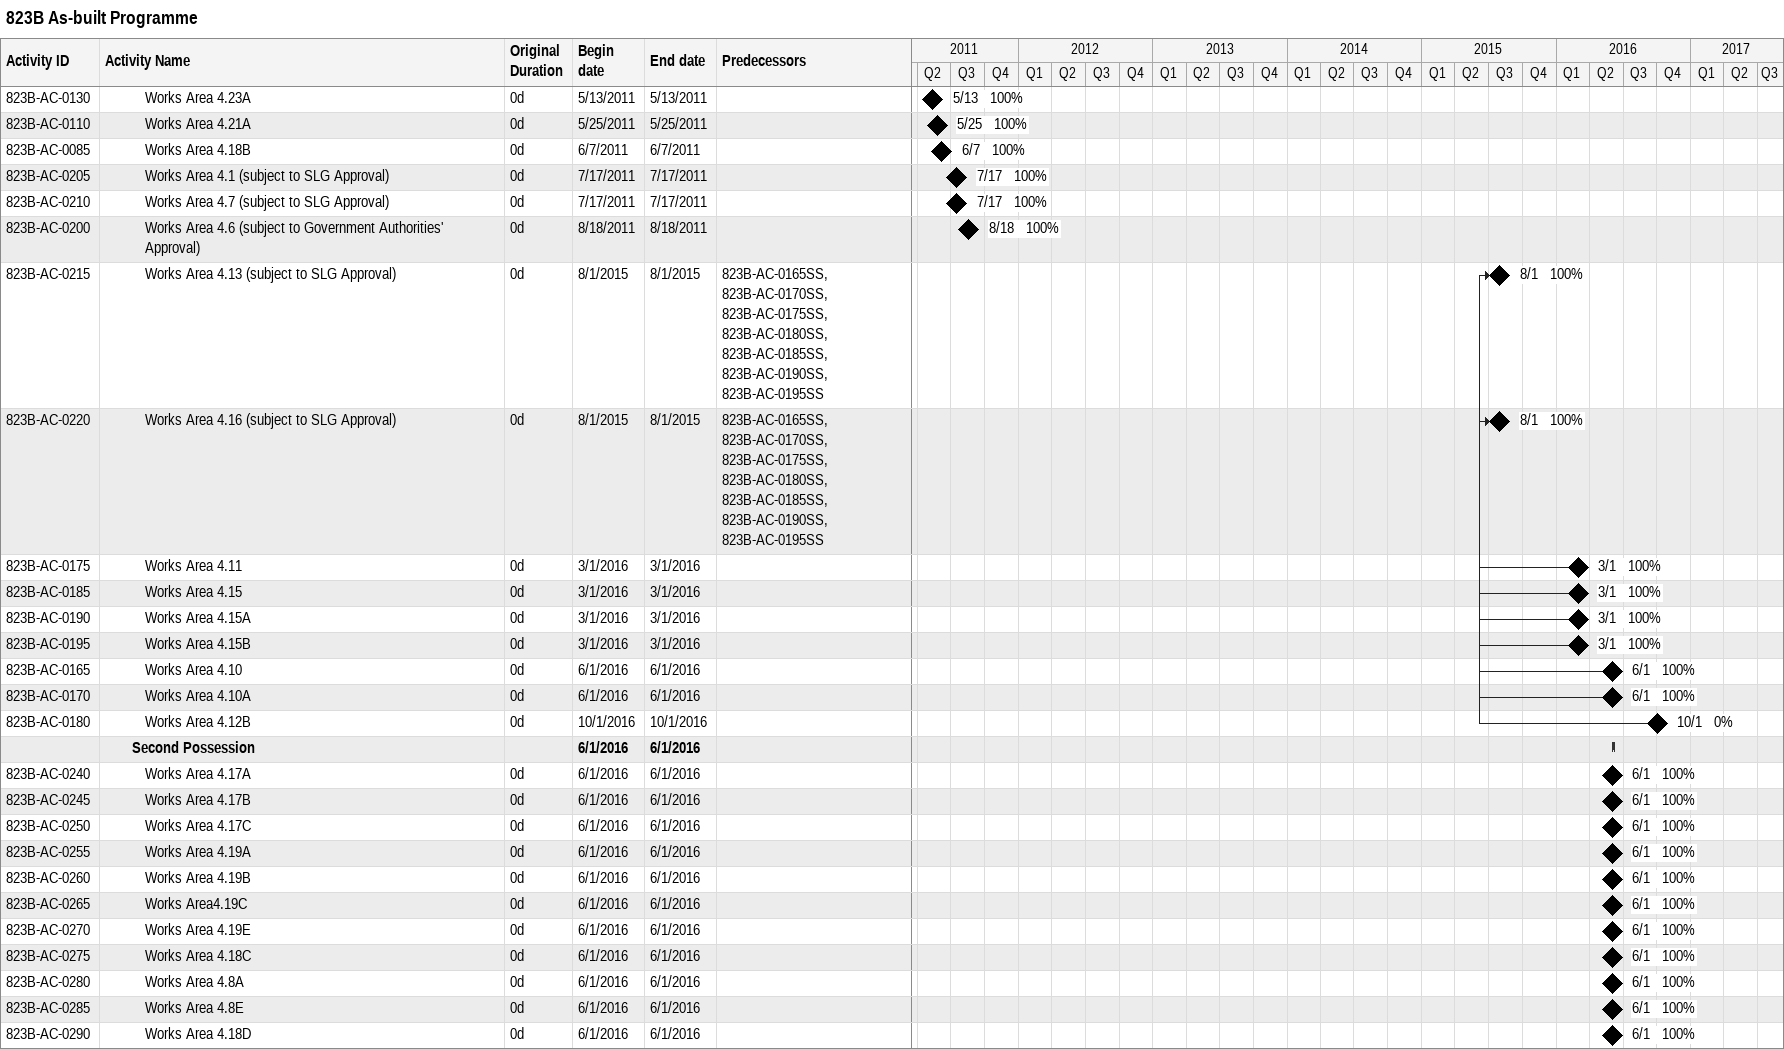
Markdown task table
823B As-built Programme

| ID | Level | Task | Original duration | Start | Finish | Predecessors | % complete |
|---|---|---|---|---|---|---|---|
| 823B-AC-0130 | 4 | Works Area 4.23A | 0d | 2011-05-13 | 2011-05-13 |  | 100 |
| 823B-AC-0110 | 4 | Works Area 4.21A | 0d | 2011-05-25 | 2011-05-25 |  | 100 |
| 823B-AC-0085 | 4 | Works Area 4.18B | 0d | 2011-06-07 | 2011-06-07 |  | 100 |
| 823B-AC-0205 | 4 | Works Area 4.1 (subject to SLG Approval) | 0d | 2011-07-17 | 2011-07-17 |  | 100 |
| 823B-AC-0210 | 4 | Works Area 4.7 (subject to SLG Approval) | 0d | 2011-07-17 | 2011-07-17 |  | 100 |
| 823B-AC-0200 | 4 | Works Area 4.6 (subject to Government Authorities' Approval) | 0d | 2011-08-18 | 2011-08-18 |  | 100 |
| 823B-AC-0215 | 4 | Works Area 4.13 (subject to SLG Approval) | 0d | 2015-08-01 | 2015-08-01 | 823B-AC-0165SS, 823B-AC-0170SS, 823B-AC-0175SS, 823B-AC-0180SS, 823B-AC-0185SS, 823B-AC-0190SS, 823B-AC-0195SS | 100 |
| 823B-AC-0220 | 4 | Works Area 4.16 (subject to SLG Approval) | 0d | 2015-08-01 | 2015-08-01 | 823B-AC-0165SS, 823B-AC-0170SS, 823B-AC-0175SS, 823B-AC-0180SS, 823B-AC-0185SS, 823B-AC-0190SS, 823B-AC-0195SS | 100 |
| 823B-AC-0175 | 4 | Works Area 4.11 | 0d | 2016-03-01 | 2016-03-01 |  | 100 |
| 823B-AC-0185 | 4 | Works Area 4.15 | 0d | 2016-03-01 | 2016-03-01 |  | 100 |
| 823B-AC-0190 | 4 | Works Area 4.15A | 0d | 2016-03-01 | 2016-03-01 |  | 100 |
| 823B-AC-0195 | 4 | Works Area 4.15B | 0d | 2016-03-01 | 2016-03-01 |  | 100 |
| 823B-AC-0165 | 4 | Works Area 4.10 | 0d | 2016-06-01 | 2016-06-01 |  | 100 |
| 823B-AC-0170 | 4 | Works Area 4.10A | 0d | 2016-06-01 | 2016-06-01 |  | 100 |
| 823B-AC-0180 | 4 | Works Area 4.12B | 0d | 2016-10-01 | 2016-10-01 |  | 0 |
|  | 3 | **Second Possession** |  | 2016-06-01 | 2016-06-01 |  |  |
| 823B-AC-0240 | 4 | Works Area 4.17A | 0d | 2016-06-01 | 2016-06-01 |  | 100 |
| 823B-AC-0245 | 4 | Works Area 4.17B | 0d | 2016-06-01 | 2016-06-01 |  | 100 |
| 823B-AC-0250 | 4 | Works Area 4.17C | 0d | 2016-06-01 | 2016-06-01 |  | 100 |
| 823B-AC-0255 | 4 | Works Area 4.19A | 0d | 2016-06-01 | 2016-06-01 |  | 100 |
| 823B-AC-0260 | 4 | Works Area 4.19B | 0d | 2016-06-01 | 2016-06-01 |  | 100 |
| 823B-AC-0265 | 4 | Works Area4.19C | 0d | 2016-06-01 | 2016-06-01 |  | 100 |
| 823B-AC-0270 | 4 | Works Area 4.19E | 0d | 2016-06-01 | 2016-06-01 |  | 100 |
| 823B-AC-0275 | 4 | Works Area 4.18C | 0d | 2016-06-01 | 2016-06-01 |  | 100 |
| 823B-AC-0280 | 4 | Works Area 4.8A | 0d | 2016-06-01 | 2016-06-01 |  | 100 |
| 823B-AC-0285 | 4 | Works Area 4.8E | 0d | 2016-06-01 | 2016-06-01 |  | 100 |
| 823B-AC-0290 | 4 | Works Area 4.18D | 0d | 2016-06-01 | 2016-06-01 |  | 100 |
